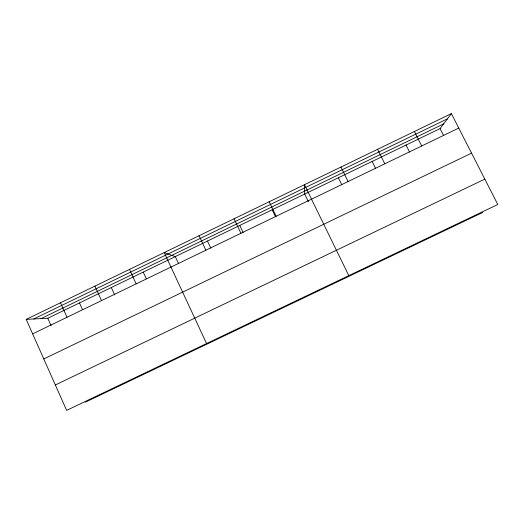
<?xml version="1.0" encoding="UTF-8"?>
<svg xmlns="http://www.w3.org/2000/svg" width="524" height="524" viewBox="0 0 524 524"><rect width="100%" height="100%" fill="white"/><g stroke="black" fill="none" stroke-linecap="round" stroke-linejoin="round"><path stroke-width="0.79" d="M26.2 319.371L47.776 318.245L440.081 128.603L451.361 113.616L497.8 204.498L66.64 410.384L26.2 319.371L451.361 113.616M33.706 318.978L447.431 118.837M41.029 318.599L443.605 123.926M32.639 333.867L458.755 128.085M43.787 358.953L471.554 153.139M55.348 384.97L484.831 179.116M85.314 402.19L482.715 212.443M440.081 128.603L443.658 135.637M414.405 131.504L421.715 145.973M406.041 145.063L409.578 152.091M377.601 149.314L384.826 163.789M372.132 161.451L375.629 168.486M340.954 167.051L348.1 181.527M338.353 177.78L341.812 184.815M348.801 275.65L304.457 184.71L304.699 194.05L308.472 201.786M269.185 201.779L276.168 216.261M272.166 209.777L275.558 216.812M239.75 225.444L243.11 232.479M234.051 218.783L240.955 233.265M207.458 241.053L210.779 248.094M199.061 235.715L205.886 250.203M178.573 263.644L175.285 256.609L164.208 252.581L206.574 343.567M143.229 272.1L146.32 278.788M129.5 269.382L136.168 283.87M111.298 287.538L114.691 294.973M94.929 286.111L101.518 300.599M79.478 302.924L82.504 309.612M60.496 302.774L67.013 317.269M47.776 318.245L51.103 325.679"/></g></svg>
